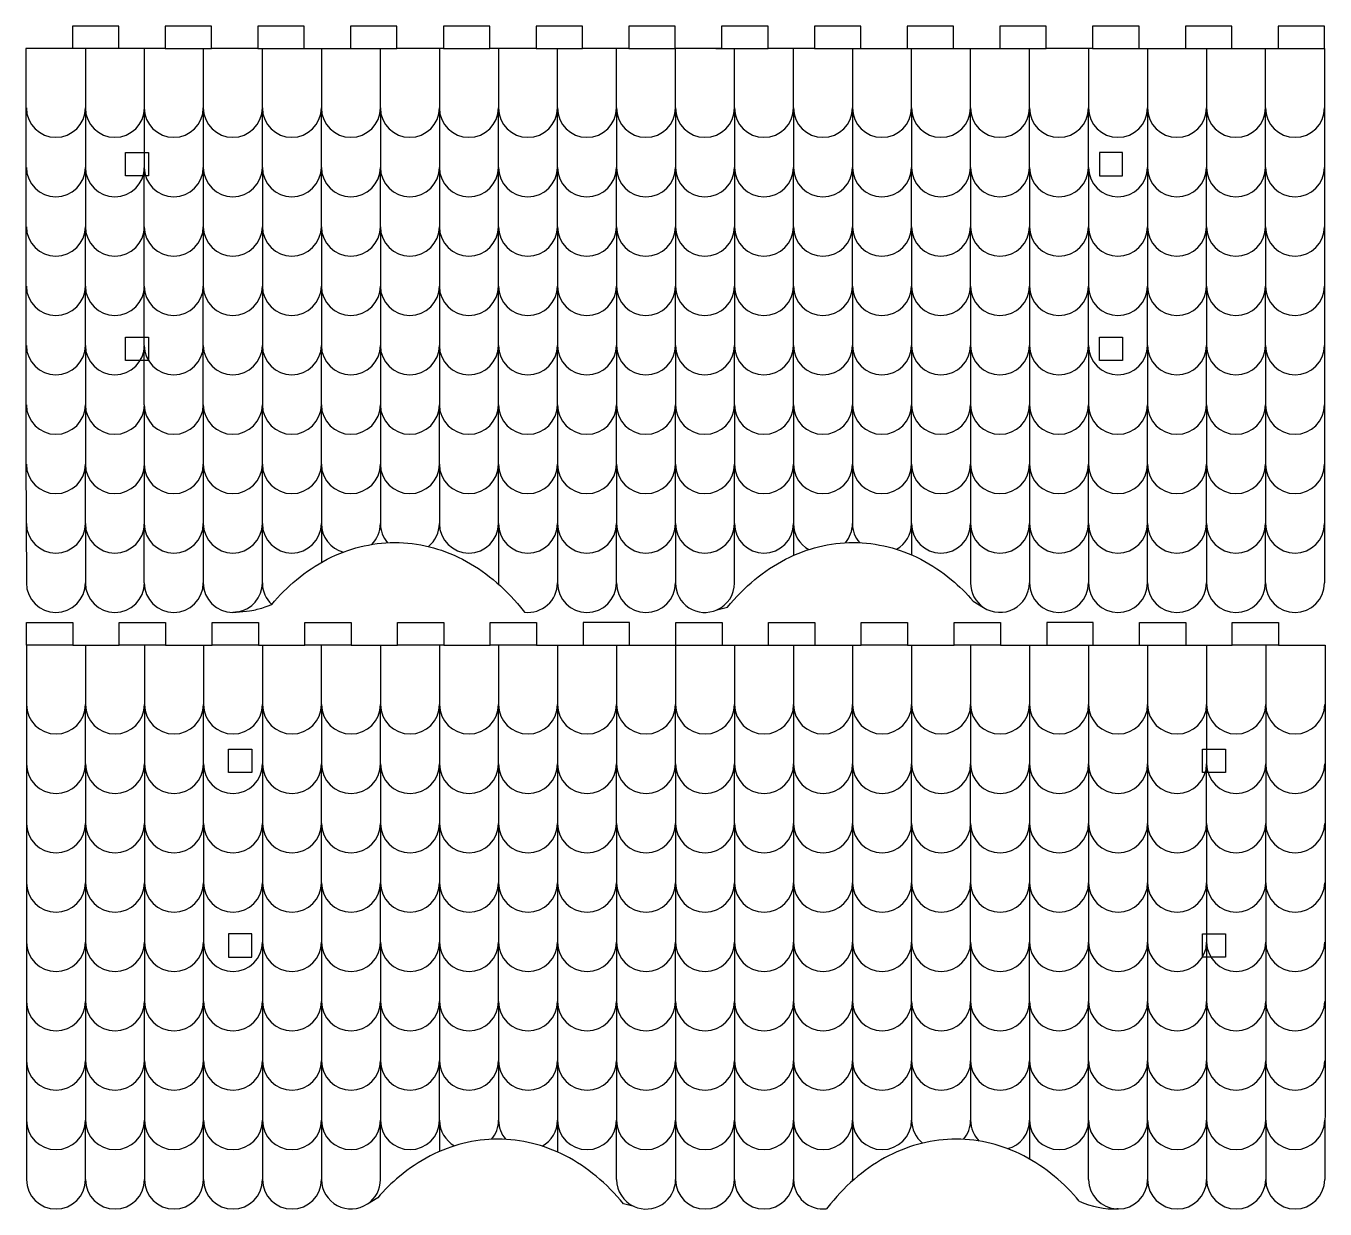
# Model space of a CAD drawing. Extents: x 3 to 797, y -421 to 397.
# Drawn here: x 260 to 484.1, y -232.4 to -28.4 of the extents above; entities that cross this region are included whole.
import ezdxf

# ---------------------------------------------------------------- set-up
doc = ezdxf.new("R2010")
doc.units = 0
doc.header["$MEASUREMENT"] = 0
doc.layers.add('LAYER_02', color=1, linetype='CONTINUOUS')
doc.layers.add('PLAT', color=7, linetype='CONTINUOUS')

msp = doc.modelspace()

# ---------------------------------------------------------------- linework, layer by layer
at = {"layer": 'LAYER_02'}
for p, q in [((292, -28.36), (284, -28.36)), ((284, -28.36), (284, -32.25)), ((292, -32.25), (292, -28.36)), ((308, -28.36), (300, -28.36)), ((300, -28.36), (300, -32.25)), ((308, -32.25), (308, -28.36)), ((324, -28.36), (316, -28.36)), ((316, -28.36), (316, -32.25)), ((324, -32.25), (324, -28.36)), ((340, -28.36), (332, -28.36)), ((332, -28.36), (332, -32.25)), ((340, -32.25), (340, -28.36)), ((356, -28.36), (348, -28.36)), ((348, -28.36), (348, -32.25)), ((356, -32.25), (356, -28.36)), ((372, -28.36), (364, -28.36)), ((364, -28.36), (364, -32.25)), ((372, -32.25), (372, -28.36)), ((388, -28.36), (380, -28.36)), ((380, -28.36), (380, -32.25)), ((388, -32.25), (388, -28.36)), ((404, -28.36), (396, -28.36)), ((396, -28.36), (396, -32.25)), ((404, -32.25), (404, -28.36)), ((420, -28.36), (412, -28.36)), ((412, -28.36), (412, -32.25)), ((420, -32.25), (420, -28.36)), ((436, -28.36), (428, -28.36)), ((428, -28.36), (428, -32.25)), ((436, -32.25), (436, -28.36)), ((452, -28.36), (444, -28.36)), ((444, -28.36), (444, -32.25)), ((452, -32.25), (452, -28.36)), ((468, -28.36), (460, -28.36)), ((460, -28.36), (460, -32.25)), ((468, -32.25), (468, -28.36)), ((484, -28.36), (476, -28.36)), ((476, -28.36), (476, -32.25)), ((484, -32.25), (484, -28.36)), ((260.63, -32.25), (260, -32.25)), ((260, -32.25), (260, -103.15)), ((268, -32.25), (260.63, -32.25)), ((276, -32.25), (268, -32.25)), ((270.24, -32.36), (270.24, -42.49)), ((284, -32.25), (276, -32.25)), ((280.41, -32.36), (280.41, -42.49)), ((284, -32.25), (292, -32.25)), ((290.59, -32.36), (290.59, -42.49)), ((300, -32.25), (292, -32.25)), ((300, -32.25), (308, -32.25)), ((300.77, -42.49), (300.77, -32.36)), ((308, -32.25), (316, -32.25)), ((310.95, -32.36), (310.95, -42.49)), ((316, -32.25), (324, -32.25)), ((321.13, -42.49), (321.13, -32.36)), ((332, -32.25), (324, -32.25)), ((331.31, -32.36), (331.31, -42.49)), ((332, -32.25), (340, -32.25)), ((341.49, -32.36), (341.49, -42.49)), ((348, -32.25), (356, -32.25)), ((351.67, -42.49), (351.67, -32.36)), ((364, -32.25), (356, -32.25)), ((361.85, -42.49), (361.85, -32.36)), ((364, -32.25), (372, -32.25)), ((380, -32.25), (372, -32.25)), ((372.03, -42.49), (372.03, -32.36)), ((379, -32.25), (388, -32.25)), ((382.21, -42.49), (382.21, -32.36)), ((392.39, -42.49), (392.39, -32.36)), ((396, -32.25), (404, -32.25)), ((402.56, -32.36), (402.56, -42.49)), ((404, -32.25), (412, -32.25)), ((412, -32.25), (420, -32.25)), ((412.74, -42.49), (412.74, -32.36)), ((420, -32.25), (428, -32.25)), ((422.92, -42.49), (422.92, -32.36)), ((428, -32.25), (436, -32.25)), ((433.1, -42.49), (433.1, -32.36)), ((443.28, -32.36), (443.28, -42.49)), ((444, -32.25), (452, -32.25)), ((452, -32.25), (460, -32.25)), ((453.46, -32.36), (453.46, -42.49)), ((460, -32.25), (468, -32.25)), ((463.64, -32.36), (463.64, -42.49)), ((468, -32.25), (476, -32.25)), ((473.82, -42.49), (473.82, -32.36)), ((476, -32.25), (484, -32.25)), ((484, -32.25), (484, -103.15)), ((270.24, -42.6), (270.24, -52.74)), ((280.41, -42.6), (280.41, -52.74)), ((290.59, -42.6), (290.59, -52.74)), ((300.77, -52.74), (300.77, -42.6)), ((310.95, -52.74), (310.95, -42.6)), ((321.13, -42.6), (321.13, -52.74)), ((331.31, -42.6), (331.31, -52.74)), ((341.49, -52.74), (341.49, -42.6)), ((351.67, -52.74), (351.67, -42.6)), ((361.85, -42.6), (361.85, -52.74)), ((372.03, -42.6), (372.03, -52.74)), ((382.21, -42.6), (382.21, -52.74)), ((392.39, -42.6), (392.39, -52.74)), ((402.56, -42.6), (402.56, -52.74)), ((412.74, -42.6), (412.74, -52.74)), ((422.92, -52.74), (422.92, -42.6)), ((433.1, -52.74), (433.1, -42.6)), ((443.28, -52.74), (443.28, -42.6)), ((453.46, -42.6), (453.46, -52.74)), ((463.64, -42.6), (463.64, -52.74)), ((473.82, -52.74), (473.82, -42.6)), ((270.24, -52.84), (270.24, -62.98)), ((280.41, -62.98), (280.41, -52.84)), ((290.59, -52.84), (290.59, -62.98)), ((300.77, -52.84), (300.77, -62.98)), ((310.95, -62.98), (310.95, -52.84)), ((321.13, -62.98), (321.13, -52.84)), ((331.31, -52.84), (331.31, -62.98)), ((341.49, -62.98), (341.49, -52.84)), ((351.67, -62.98), (351.67, -52.84)), ((361.85, -62.98), (361.85, -52.84)), ((372.03, -52.84), (372.03, -62.98)), ((382.21, -52.84), (382.21, -62.98)), ((392.39, -62.98), (392.39, -52.84)), ((402.56, -52.84), (402.56, -62.98)), ((412.74, -62.98), (412.74, -52.84)), ((422.92, -52.84), (422.92, -62.98)), ((433.1, -52.84), (433.1, -62.98)), ((443.28, -52.84), (443.28, -62.98)), ((453.46, -52.84), (453.46, -62.98)), ((463.64, -62.98), (463.64, -52.84)), ((473.82, -62.98), (473.82, -52.84)), ((270.24, -73.22), (270.24, -63.08)), ((280.41, -73.22), (280.41, -63.08)), ((290.59, -63.08), (290.59, -73.22)), ((300.77, -63.08), (300.77, -73.22)), ((310.95, -63.08), (310.95, -73.22)), ((321.13, -63.08), (321.13, -73.22)), ((331.31, -63.08), (331.31, -73.22)), ((341.49, -73.22), (341.49, -63.08)), ((351.67, -63.08), (351.67, -73.22)), ((361.85, -63.08), (361.85, -73.22)), ((372.03, -63.08), (372.03, -73.22)), ((382.21, -63.08), (382.21, -73.22)), ((392.39, -73.22), (392.39, -63.08)), ((402.56, -73.22), (402.56, -63.08)), ((412.74, -63.08), (412.74, -73.22)), ((422.92, -73.22), (422.92, -63.08)), ((433.1, -63.08), (433.1, -73.22)), ((443.28, -63.08), (443.28, -73.22)), ((453.46, -63.08), (453.46, -73.22)), ((463.64, -73.22), (463.64, -63.08)), ((473.82, -63.08), (473.82, -73.22)), ((270.24, -83.46), (270.24, -73.33)), ((280.41, -83.46), (280.41, -73.33)), ((290.59, -83.46), (290.59, -73.33)), ((300.77, -73.33), (300.77, -83.46)), ((310.95, -73.33), (310.95, -83.46)), ((321.13, -73.33), (321.13, -83.46)), ((331.31, -73.33), (331.31, -83.46)), ((341.49, -83.46), (341.49, -73.33)), ((351.67, -73.33), (351.67, -83.46)), ((361.85, -73.33), (361.85, -83.46)), ((372.03, -83.46), (372.03, -73.33)), ((382.21, -73.33), (382.21, -83.46)), ((392.39, -83.46), (392.39, -73.33)), ((402.56, -73.33), (402.56, -83.46)), ((412.74, -73.33), (412.74, -83.46)), ((422.92, -73.33), (422.92, -83.46)), ((433.1, -73.33), (433.1, -83.46)), ((443.28, -83.46), (443.28, -73.33)), ((453.46, -83.46), (453.46, -73.33)), ((463.64, -73.33), (463.64, -83.46)), ((473.82, -83.46), (473.82, -73.33)), ((270.24, -83.57), (270.24, -93.71)), ((280.41, -93.71), (280.41, -83.57)), ((290.59, -93.71), (290.59, -83.57)), ((300.77, -83.57), (300.77, -93.71)), ((310.95, -93.71), (310.95, -83.57)), ((321.13, -83.57), (321.13, -93.71)), ((331.31, -83.57), (331.31, -93.71)), ((341.49, -93.71), (341.49, -83.57)), ((351.67, -93.71), (351.67, -83.57)), ((361.85, -83.57), (361.85, -93.71)), ((372.03, -83.57), (372.03, -93.71)), ((382.21, -93.71), (382.21, -83.57)), ((392.39, -93.71), (392.39, -83.57)), ((402.56, -83.57), (402.56, -93.71)), ((412.74, -83.57), (412.74, -93.71)), ((422.92, -83.57), (422.92, -93.71)), ((433.1, -83.57), (433.1, -93.71)), ((443.28, -83.57), (443.28, -93.71)), ((453.46, -83.57), (453.46, -93.71)), ((463.64, -93.71), (463.64, -83.57)), ((473.82, -83.57), (473.82, -93.71)), ((270.24, -93.81), (270.24, -103.95)), ((280.41, -93.81), (280.41, -103.95)), ((290.59, -93.81), (290.59, -103.95)), ((300.77, -103.95), (300.77, -93.81)), ((310.95, -103.95), (310.95, -93.81)), ((321.13, -93.81), (321.13, -103.95)), ((331.31, -103.95), (331.31, -93.81)), ((341.49, -103.95), (341.49, -93.81)), ((351.67, -93.81), (351.67, -103.95)), ((361.85, -103.95), (361.85, -93.81)), ((372.03, -103.95), (372.03, -93.81)), ((382.21, -93.81), (382.21, -103.95)), ((392.39, -93.81), (392.39, -103.95)), ((402.56, -93.81), (402.56, -103.95)), ((412.74, -103.95), (412.74, -93.81)), ((422.92, -93.81), (422.92, -103.95)), ((433.1, -93.81), (433.1, -103.95)), ((443.28, -93.81), (443.28, -103.95)), ((453.46, -103.95), (453.46, -93.81)), ((463.64, -93.81), (463.64, -103.95)), ((473.82, -93.81), (473.82, -103.95)), ((260, -103.15), (260.06, -124.43)), ((270.24, -114.19), (270.24, -104.05)), ((280.41, -104.05), (280.41, -114.19)), ((290.59, -104.05), (290.59, -114.19)), ((300.77, -114.19), (300.77, -104.05)), ((310.95, -104.05), (310.95, -114.19)), ((321.13, -104.05), (321.13, -114.19)), ((331.31, -104.05), (331.31, -114.19)), ((341.49, -114.19), (341.49, -104.05)), ((351.67, -104.05), (351.67, -114.19)), ((361.85, -104.05), (361.85, -114.19)), ((372.03, -114.19), (372.03, -104.05)), ((382.21, -114.19), (382.21, -104.05)), ((392.39, -104.05), (392.39, -114.19)), ((402.56, -104.05), (402.56, -114.19)), ((412.74, -114.19), (412.74, -104.05)), ((422.92, -104.05), (422.92, -114.19)), ((433.1, -104.05), (433.1, -114.19)), ((443.28, -114.19), (443.28, -104.05)), ((453.46, -114.19), (453.46, -104.05)), ((463.64, -114.19), (463.64, -104.05)), ((473.82, -104.05), (473.82, -114.19)), ((484, -103.15), (484, -114.29)), ((270.24, -114.29), (270.24, -124.43)), ((280.41, -124.43), (280.41, -114.29)), ((290.59, -114.29), (290.59, -124.43)), ((310.95, -114.29), (310.95, -120.89)), ((341.49, -114.29), (341.49, -124.43)), ((351.67, -114.29), (351.67, -124.43)), ((361.85, -124.43), (361.85, -114.29)), ((372.03, -114.29), (372.03, -124.43)), ((382.21, -124.43), (382.21, -114.29)), ((392.39, -114.29), (392.39, -119.67)), ((412.74, -114.29), (412.74, -119.58)), ((422.92, -114.29), (422.92, -124.43)), ((433.1, -114.29), (433.1, -124.43)), ((443.28, -114.29), (443.28, -124.43)), ((453.46, -124.43), (453.46, -114.29)), ((463.64, -114.29), (463.64, -124.43)), ((473.82, -124.43), (473.82, -114.29)), ((484, -114.29), (484, -124.43)), ((315.53, -118.82), (316.21, -118.59)), ((316.21, -118.59), (316.9, -118.39)), ((316.9, -118.39), (317.59, -118.2)), ((317.59, -118.2), (318.33, -118.03)), ((318.33, -118.03), (319.07, -117.88)), ((319.07, -117.88), (319.82, -117.75)), ((319.82, -117.75), (320.57, -117.64)), ((320.57, -117.64), (321.32, -117.56)), ((321.32, -117.56), (322.08, -117.5)), ((322.08, -117.5), (322.83, -117.46)), ((322.83, -117.46), (323.59, -117.45)), ((323.59, -117.45), (324.35, -117.46)), ((324.35, -117.46), (325.11, -117.49)), ((325.11, -117.49), (325.87, -117.55)), ((325.87, -117.55), (326.62, -117.63)), ((326.62, -117.63), (327.38, -117.73)), ((327.38, -117.73), (328.13, -117.86)), ((328.13, -117.86), (328.87, -118.01)), ((328.87, -118.01), (329.61, -118.18)), ((329.61, -118.18), (330.31, -118.37)), ((330.31, -118.37), (331, -118.57)), ((331, -118.57), (331.69, -118.79)), ((394.62, -118.79), (395.31, -118.57)), ((395.31, -118.57), (396, -118.37)), ((396, -118.37), (396.7, -118.18)), ((396.7, -118.18), (397.44, -118.01)), ((397.44, -118.01), (398.18, -117.86)), ((398.18, -117.86), (398.93, -117.73)), ((398.93, -117.73), (399.69, -117.63)), ((399.69, -117.63), (400.44, -117.55)), ((400.44, -117.55), (401.2, -117.49)), ((401.2, -117.49), (401.96, -117.46)), ((401.96, -117.46), (402.72, -117.45)), ((402.72, -117.45), (403.48, -117.46)), ((403.48, -117.46), (404.23, -117.5)), ((404.23, -117.5), (404.99, -117.56)), ((404.99, -117.56), (405.74, -117.64)), ((405.74, -117.64), (406.49, -117.75)), ((406.49, -117.75), (407.24, -117.88)), ((407.24, -117.88), (407.98, -118.03)), ((407.98, -118.03), (408.72, -118.2)), ((408.72, -118.2), (409.41, -118.39)), ((409.41, -118.39), (410.1, -118.59)), ((410.1, -118.59), (410.78, -118.82)), ((310.56, -121.12), (311.25, -120.73)), ((311.25, -120.73), (311.95, -120.35)), ((311.95, -120.35), (312.66, -120)), ((312.66, -120), (313.38, -119.66)), ((313.38, -119.66), (314.12, -119.35)), ((314.12, -119.35), (314.86, -119.06)), ((314.86, -119.06), (315.53, -118.82)), ((331.69, -118.79), (332.36, -119.04)), ((332.36, -119.04), (333.11, -119.33)), ((333.11, -119.33), (333.85, -119.64)), ((333.85, -119.64), (334.57, -119.97)), ((334.57, -119.97), (335.29, -120.33)), ((335.29, -120.33), (335.99, -120.7)), ((335.99, -120.7), (336.69, -121.1)), ((389.62, -121.1), (390.32, -120.7)), ((390.32, -120.7), (391.02, -120.33)), ((391.02, -120.33), (391.74, -119.97)), ((391.74, -119.97), (392.46, -119.64)), ((392.46, -119.64), (393.2, -119.33)), ((393.2, -119.33), (393.95, -119.04)), ((393.95, -119.04), (394.62, -118.79)), ((410.78, -118.82), (411.45, -119.06)), ((411.45, -119.06), (412.19, -119.35)), ((412.19, -119.35), (412.93, -119.66)), ((412.93, -119.66), (413.65, -120)), ((413.65, -120), (414.36, -120.35)), ((414.36, -120.35), (415.06, -120.73)), ((415.06, -120.73), (415.75, -121.12)), ((307.28, -123.37), (307.91, -122.88)), ((307.91, -122.88), (308.56, -122.42)), ((308.56, -122.42), (309.21, -121.97)), ((309.21, -121.97), (309.88, -121.54)), ((309.88, -121.54), (310.56, -121.12)), ((336.69, -121.1), (337.37, -121.51)), ((337.37, -121.51), (338.04, -121.95)), ((338.04, -121.95), (338.7, -122.4)), ((338.7, -122.4), (339.34, -122.86)), ((339.34, -122.86), (339.98, -123.35)), ((386.33, -123.35), (386.97, -122.86)), ((386.97, -122.86), (387.61, -122.4)), ((387.61, -122.4), (388.27, -121.95)), ((388.27, -121.95), (388.94, -121.51)), ((388.94, -121.51), (389.62, -121.1)), ((415.75, -121.12), (416.43, -121.54)), ((416.43, -121.54), (417.1, -121.97)), ((417.1, -121.97), (417.75, -122.42)), ((417.75, -122.42), (418.4, -122.88)), ((418.4, -122.88), (419.03, -123.37)), ((304.43, -125.9), (304.97, -125.37)), ((304.97, -125.37), (305.52, -124.86)), ((305.52, -124.86), (306.09, -124.36)), ((306.09, -124.36), (306.67, -123.87)), ((306.67, -123.87), (307.28, -123.37)), ((339.98, -123.35), (340.6, -123.85)), ((340.6, -123.85), (341.24, -124.39)), ((341.24, -124.39), (341.86, -124.95)), ((341.49, -124.43), (341.49, -124.62)), ((341.86, -124.95), (342.48, -125.53)), ((383.84, -125.53), (384.45, -124.95)), ((384.45, -124.95), (385.07, -124.39)), ((385.07, -124.39), (385.71, -123.85)), ((385.71, -123.85), (386.33, -123.35)), ((419.03, -123.37), (419.64, -123.87)), ((419.64, -123.87), (420.15, -124.29)), ((420.15, -124.29), (420.64, -124.73)), ((420.64, -124.73), (421.12, -125.17)), ((421.12, -125.17), (421.6, -125.63)), ((302.38, -128.13), (302.88, -127.56)), ((302.88, -127.56), (303.38, -127)), ((303.38, -127), (303.9, -126.44)), ((303.9, -126.44), (304.43, -125.9)), ((342.48, -125.53), (343.07, -126.12)), ((343.07, -126.12), (343.65, -126.72)), ((343.65, -126.72), (344.21, -127.33)), ((344.21, -127.33), (344.76, -127.96)), ((381.55, -127.96), (382.1, -127.33)), ((382.1, -127.33), (382.66, -126.72)), ((382.66, -126.72), (383.24, -126.12)), ((383.24, -126.12), (383.84, -125.53)), ((421.6, -125.63), (422.06, -126.1)), ((422.06, -126.1), (422.52, -126.57)), ((422.52, -126.57), (422.96, -127.06)), ((422.96, -127.06), (423.39, -127.56)), ((423.39, -127.56), (425.17, -128.64)), ((295.68, -129.5), (297.39, -129.35)), ((296.52, -129.43), (295.68, -129.5)), ((297.39, -129.35), (298.02, -129.29)), ((298.02, -129.29), (298.53, -129.22)), ((298.53, -129.22), (298.95, -129.16)), ((298.95, -129.16), (299.29, -129.1)), ((299.29, -129.1), (299.59, -129.04)), ((299.59, -129.04), (299.86, -128.97)), ((299.86, -128.97), (300.39, -128.83)), ((300.39, -128.83), (300.67, -128.75)), ((300.67, -128.75), (300.97, -128.66)), ((300.97, -128.66), (301.28, -128.55)), ((301.28, -128.55), (301.62, -128.43)), ((301.62, -128.43), (302.38, -128.13)), ((344.76, -127.96), (345.29, -128.6)), ((345.29, -128.6), (345.99, -129.47)), ((379.2, -129.06), (381.02, -128.6)), ((381.02, -128.6), (381.55, -127.96)), ((260.09, -135.16), (260.09, -131.27)), ((260.09, -131.27), (268.09, -131.27)), ((268.09, -131.27), (268.09, -135.16)), ((276.09, -135.16), (276.09, -131.27)), ((276.09, -131.27), (284.09, -131.27)), ((284.09, -131.27), (284.09, -135.16)), ((292.09, -135.16), (292.09, -131.27)), ((292.09, -131.27), (300.09, -131.27)), ((300.09, -131.27), (300.09, -135.16)), ((308.09, -135.16), (308.09, -131.27)), ((308.09, -131.27), (316.09, -131.27)), ((316.09, -131.27), (316.09, -135.16)), ((324.09, -135.16), (324.09, -131.27)), ((324.09, -131.27), (332.09, -131.27)), ((332.09, -131.27), (332.09, -135.16)), ((340.09, -135.16), (340.09, -131.27)), ((340.09, -131.27), (348.09, -131.27)), ((348.09, -131.27), (348.09, -135.16)), ((364.09, -131.27), (356.09, -131.27)), ((356.09, -131.27), (356.09, -135.16)), ((364.09, -135.16), (364.09, -131.27)), ((404.09, -135.16), (404.09, -131.27)), ((404.09, -131.27), (412.09, -131.27)), ((412.09, -131.27), (412.09, -135.16)), ((420.09, -135.16), (420.09, -131.27)), ((420.09, -131.27), (428.09, -131.27)), ((428.09, -131.27), (428.09, -135.16)), ((444.09, -131.27), (436.09, -131.27)), ((436.09, -131.27), (436.09, -135.16)), ((444.09, -135.16), (444.09, -131.27)), ((468.09, -135.16), (468.09, -131.27)), ((468.09, -131.27), (476.09, -131.27)), ((476.09, -131.27), (476.09, -135.16)), ((268.09, -135.16), (260.09, -135.16)), ((260.09, -135.16), (260.09, -206.06)), ((270.27, -135.27), (270.27, -145.4)), ((284.09, -135.16), (276.09, -135.16)), ((280.45, -135.27), (280.45, -145.4)), ((284.09, -135.16), (292.09, -135.16)), ((290.63, -135.27), (290.63, -145.4)), ((300.09, -135.16), (292.09, -135.16)), ((300.8, -135.27), (300.8, -145.4)), ((316.09, -135.16), (308.09, -135.16)), ((310.98, -145.4), (310.98, -135.27)), ((316.09, -135.16), (324.09, -135.16)), ((321.16, -135.27), (321.16, -145.4)), ((332.09, -135.16), (324.09, -135.16)), ((331.34, -135.27), (331.34, -145.4)), ((348.09, -135.16), (340.09, -135.16)), ((341.52, -135.27), (341.52, -145.4)), ((348.09, -135.16), (356.09, -135.16)), ((351.7, -135.27), (351.7, -145.4)), ((356.09, -135.16), (364.09, -135.16)), ((361.88, -135.27), (361.88, -145.4)), ((372.06, -135.27), (372.06, -145.4)), ((372.09, -135.16), (380.09, -135.16)), ((382.24, -135.27), (382.24, -145.4)), ((388.09, -135.16), (396.09, -135.16)), ((392.42, -135.27), (392.42, -145.4)), ((396.09, -135.16), (404.09, -135.16)), ((402.6, -135.27), (402.6, -145.4)), ((412.09, -135.16), (404.09, -135.16)), ((412.78, -135.27), (412.78, -145.4)), ((428.09, -135.16), (420.09, -135.16)), ((422.95, -135.27), (422.95, -145.4)), ((433.13, -135.27), (433.13, -145.4)), ((436.09, -135.16), (444.09, -135.16)), ((443.31, -135.27), (443.31, -145.4)), ((444.09, -135.16), (452.09, -135.16)), ((452.09, -135.16), (460.09, -135.16)), ((453.49, -135.27), (453.49, -145.4)), ((460.09, -135.16), (468.09, -135.16)), ((463.67, -135.27), (463.67, -145.4)), ((476.09, -135.16), (468.09, -135.16)), ((473.85, -135.27), (473.85, -145.4)), ((270.27, -155.65), (270.27, -145.51)), ((280.45, -145.51), (280.45, -155.65)), ((290.63, -155.65), (290.63, -145.51)), ((300.8, -145.51), (300.8, -155.65)), ((310.98, -145.51), (310.98, -155.65)), ((321.16, -155.65), (321.16, -145.51)), ((331.34, -145.51), (331.34, -155.65)), ((341.52, -155.65), (341.52, -145.51)), ((351.7, -145.51), (351.7, -155.65)), ((361.88, -145.51), (361.88, -155.65)), ((372.06, -155.65), (372.06, -145.51)), ((382.24, -145.51), (382.24, -155.65)), ((392.42, -145.51), (392.42, -155.65)), ((402.6, -145.51), (402.6, -155.65)), ((412.78, -145.51), (412.78, -155.65)), ((422.95, -145.51), (422.95, -155.65)), ((433.13, -145.51), (433.13, -155.65)), ((443.31, -145.51), (443.31, -155.65)), ((453.49, -145.51), (453.49, -155.65)), ((463.67, -145.51), (463.67, -155.65)), ((473.85, -145.51), (473.85, -155.65)), ((270.27, -155.75), (270.27, -165.89)), ((280.45, -155.75), (280.45, -165.89)), ((290.63, -165.89), (290.63, -155.75)), ((300.8, -155.75), (300.8, -165.89)), ((310.98, -165.89), (310.98, -155.75)), ((321.16, -155.75), (321.16, -165.89)), ((331.34, -155.75), (331.34, -165.89)), ((341.52, -155.75), (341.52, -165.89)), ((351.7, -155.75), (351.7, -165.89)), ((361.88, -165.89), (361.88, -155.75)), ((372.06, -155.75), (372.06, -165.89)), ((382.24, -165.89), (382.24, -155.75)), ((392.42, -155.75), (392.42, -165.89)), ((402.6, -155.75), (402.6, -165.89)), ((412.78, -165.89), (412.78, -155.75)), ((422.95, -165.89), (422.95, -155.75)), ((433.13, -155.75), (433.13, -165.89)), ((443.31, -155.75), (443.31, -165.89)), ((453.49, -155.75), (453.49, -165.89)), ((463.67, -165.89), (463.67, -155.75)), ((473.85, -155.75), (473.85, -165.89)), ((270.27, -165.99), (270.27, -176.13)), ((280.45, -165.99), (280.45, -176.13)), ((290.63, -165.99), (290.63, -176.13)), ((300.8, -165.99), (300.8, -176.13)), ((310.98, -176.13), (310.98, -165.99)), ((321.16, -165.99), (321.16, -176.13)), ((331.34, -165.99), (331.34, -176.13)), ((341.52, -165.99), (341.52, -176.13)), ((351.7, -165.99), (351.7, -176.13)), ((361.88, -165.99), (361.88, -176.13)), ((372.06, -165.99), (372.06, -176.13)), ((382.24, -165.99), (382.24, -176.13)), ((392.42, -165.99), (392.42, -176.13)), ((402.6, -165.99), (402.6, -176.13)), ((412.78, -165.99), (412.78, -176.13)), ((422.95, -165.99), (422.95, -176.13)), ((433.13, -165.99), (433.13, -176.13)), ((443.31, -165.99), (443.31, -176.13)), ((453.49, -165.99), (453.49, -176.13)), ((463.67, -165.99), (463.67, -176.13)), ((473.85, -176.13), (473.85, -165.99)), ((270.27, -176.23), (270.27, -186.37)), ((280.45, -176.23), (280.45, -186.37)), ((290.63, -176.23), (290.63, -186.37)), ((300.8, -176.23), (300.8, -186.37)), ((310.98, -176.23), (310.98, -186.37)), ((321.16, -186.37), (321.16, -176.23)), ((331.34, -176.23), (331.34, -186.37)), ((341.52, -176.23), (341.52, -186.37)), ((351.7, -176.23), (351.7, -186.37)), ((361.88, -176.23), (361.88, -186.37)), ((372.06, -176.23), (372.06, -186.37)), ((382.24, -176.23), (382.24, -186.37)), ((392.42, -176.23), (392.42, -186.37)), ((402.6, -176.23), (402.6, -186.37)), ((412.78, -176.23), (412.78, -186.37)), ((422.95, -186.37), (422.95, -176.23)), ((433.13, -176.23), (433.13, -186.37)), ((443.31, -176.23), (443.31, -186.37)), ((453.49, -176.23), (453.49, -186.37)), ((463.67, -176.23), (463.67, -186.37)), ((473.85, -176.23), (473.85, -186.37)), ((270.27, -186.48), (270.27, -196.62)), ((280.45, -186.48), (280.45, -196.62)), ((290.63, -196.62), (290.63, -186.48)), ((300.8, -186.48), (300.8, -196.62)), ((310.98, -186.48), (310.98, -196.62)), ((321.16, -186.48), (321.16, -196.62)), ((331.34, -186.48), (331.34, -196.62)), ((341.52, -196.62), (341.52, -186.48)), ((351.7, -186.48), (351.7, -196.62)), ((361.88, -186.48), (361.88, -196.62)), ((372.06, -196.62), (372.06, -186.48)), ((382.24, -186.48), (382.24, -196.62)), ((392.42, -186.48), (392.42, -196.62)), ((402.6, -186.48), (402.6, -196.62)), ((412.78, -196.62), (412.78, -186.48)), ((422.95, -186.48), (422.95, -196.62)), ((433.13, -196.62), (433.13, -186.48)), ((443.31, -186.48), (443.31, -196.62)), ((453.49, -186.48), (453.49, -196.62)), ((463.67, -186.48), (463.67, -196.62)), ((473.85, -186.48), (473.85, -196.62)), ((270.27, -196.72), (270.27, -206.86)), ((280.45, -206.86), (280.45, -196.72)), ((290.63, -206.86), (290.63, -196.72)), ((300.8, -196.72), (300.8, -206.86)), ((310.98, -196.72), (310.98, -206.86)), ((321.16, -196.72), (321.16, -206.86)), ((331.34, -196.72), (331.34, -206.86)), ((341.52, -196.72), (341.52, -206.86)), ((351.7, -196.72), (351.7, -206.86)), ((361.88, -196.72), (361.88, -206.86)), ((372.06, -196.72), (372.06, -206.86)), ((382.24, -196.72), (382.24, -206.86)), ((392.42, -196.72), (392.42, -206.86)), ((402.6, -196.72), (402.6, -206.86)), ((412.78, -196.72), (412.78, -206.86)), ((422.95, -196.72), (422.95, -206.86)), ((433.13, -196.72), (433.13, -206.86)), ((443.31, -206.86), (443.31, -196.72)), ((453.49, -196.72), (453.49, -206.86)), ((463.67, -196.72), (463.67, -206.86)), ((473.85, -196.72), (473.85, -206.86)), ((260.09, -206.06), (260.09, -217.2)), ((270.27, -206.96), (270.27, -217.1)), ((280.45, -206.96), (280.45, -217.1)), ((290.63, -217.1), (290.63, -206.96)), ((300.8, -206.96), (300.8, -217.1)), ((310.98, -206.96), (310.98, -217.1)), ((321.16, -206.96), (321.16, -217.1)), ((331.34, -217.1), (331.34, -206.96)), ((341.52, -206.96), (341.52, -217.1)), ((351.7, -206.96), (351.7, -217.1)), ((361.88, -206.96), (361.88, -217.1)), ((372.06, -206.96), (372.06, -217.1)), ((382.24, -206.96), (382.24, -217.1)), ((392.42, -206.96), (392.42, -217.1)), ((402.6, -206.96), (402.6, -217.1)), ((412.78, -206.96), (412.78, -217.1)), ((422.95, -206.96), (422.95, -217.1)), ((433.13, -206.96), (433.13, -217.1)), ((443.31, -217.1), (443.31, -206.96)), ((453.49, -217.1), (453.49, -206.96)), ((463.67, -206.96), (463.67, -217.1)), ((473.85, -217.1), (473.85, -206.96)), ((260.09, -217.2), (260.09, -227.34)), ((270.27, -227.34), (270.27, -217.2)), ((280.45, -217.2), (280.45, -227.34)), ((290.63, -227.34), (290.63, -217.2)), ((300.8, -217.2), (300.8, -227.34)), ((310.98, -217.2), (310.98, -227.34)), ((321.16, -227.34), (321.16, -217.2)), ((331.34, -217.2), (331.34, -222.49)), ((351.7, -217.2), (351.7, -222.58)), ((361.88, -227.34), (361.88, -217.2)), ((372.06, -217.2), (372.06, -227.34)), ((382.24, -227.34), (382.24, -217.2)), ((392.42, -217.2), (392.42, -227.34)), ((402.6, -217.2), (402.6, -227.34)), ((433.13, -217.2), (433.13, -223.8)), ((443.31, -227.34), (443.31, -217.2)), ((453.49, -217.2), (453.49, -227.34)), ((463.67, -217.2), (463.67, -227.34)), ((473.85, -217.2), (473.85, -227.34)), ((333.31, -221.73), (332.63, -221.97)), ((333.99, -221.5), (333.31, -221.73)), ((334.68, -221.3), (333.99, -221.5)), ((335.37, -221.11), (334.68, -221.3)), ((336.11, -220.94), (335.37, -221.11)), ((336.85, -220.79), (336.11, -220.94)), ((337.6, -220.66), (336.85, -220.79)), ((338.35, -220.55), (337.6, -220.66)), ((339.1, -220.47), (338.35, -220.55)), ((339.85, -220.41), (339.1, -220.47)), ((340.61, -220.37), (339.85, -220.41)), ((341.37, -220.36), (340.61, -220.37)), ((342.13, -220.37), (341.37, -220.36)), ((342.89, -220.4), (342.13, -220.37)), ((343.64, -220.46), (342.89, -220.4)), ((344.4, -220.54), (343.64, -220.46)), ((345.15, -220.64), (344.4, -220.54)), ((345.9, -220.77), (345.15, -220.64)), ((346.65, -220.92), (345.9, -220.77)), ((347.39, -221.09), (346.65, -220.92)), ((348.09, -221.28), (347.39, -221.09)), ((348.78, -221.48), (348.09, -221.28)), ((349.46, -221.7), (348.78, -221.48)), ((350.14, -221.95), (349.46, -221.7)), ((412.4, -221.7), (411.72, -221.95)), ((413.09, -221.48), (412.4, -221.7)), ((413.78, -221.28), (413.09, -221.48)), ((414.47, -221.09), (413.78, -221.28)), ((415.21, -220.92), (414.47, -221.09)), ((415.96, -220.77), (415.21, -220.92)), ((416.71, -220.64), (415.96, -220.77)), ((417.46, -220.54), (416.71, -220.64)), ((418.22, -220.46), (417.46, -220.54)), ((418.98, -220.4), (418.22, -220.46)), ((419.74, -220.37), (418.98, -220.4)), ((420.5, -220.36), (419.74, -220.37)), ((421.25, -220.37), (420.5, -220.36)), ((422.01, -220.41), (421.25, -220.37)), ((422.76, -220.47), (422.01, -220.41)), ((423.52, -220.55), (422.76, -220.47)), ((424.27, -220.66), (423.52, -220.55)), ((425.01, -220.79), (424.27, -220.66)), ((425.75, -220.94), (425.01, -220.79)), ((426.49, -221.11), (425.75, -220.94)), ((427.18, -221.3), (426.49, -221.11)), ((427.87, -221.5), (427.18, -221.3)), ((428.55, -221.73), (427.87, -221.5)), ((429.23, -221.97), (428.55, -221.73)), ((328.33, -224.03), (327.65, -224.45)), ((329.02, -223.64), (328.33, -224.03)), ((329.72, -223.26), (329.02, -223.64)), ((330.44, -222.91), (329.72, -223.26)), ((331.16, -222.57), (330.44, -222.91)), ((331.89, -222.26), (331.16, -222.57)), ((332.63, -221.97), (331.89, -222.26)), ((350.89, -222.24), (350.14, -221.95)), ((351.62, -222.55), (350.89, -222.24)), ((352.35, -222.88), (351.62, -222.55)), ((353.06, -223.24), (352.35, -222.88)), ((353.77, -223.61), (353.06, -223.24)), ((354.46, -224.01), (353.77, -223.61)), ((355.15, -224.42), (354.46, -224.01)), ((407.4, -224.01), (406.72, -224.42)), ((408.09, -223.61), (407.4, -224.01)), ((408.8, -223.24), (408.09, -223.61)), ((409.51, -222.88), (408.8, -223.24)), ((410.24, -222.55), (409.51, -222.88)), ((410.98, -222.24), (410.24, -222.55)), ((411.72, -221.95), (410.98, -222.24)), ((429.97, -222.26), (429.23, -221.97)), ((430.7, -222.57), (429.97, -222.26)), ((431.43, -222.91), (430.7, -222.57)), ((432.14, -223.26), (431.43, -222.91)), ((432.84, -223.64), (432.14, -223.26)), ((433.53, -224.03), (432.84, -223.64)), ((434.21, -224.45), (433.53, -224.03)), ((325.06, -226.28), (324.44, -226.78)), ((325.69, -225.79), (325.06, -226.28)), ((326.33, -225.33), (325.69, -225.79)), ((326.99, -224.88), (326.33, -225.33)), ((327.65, -224.45), (326.99, -224.88)), ((355.82, -224.86), (355.15, -224.42)), ((356.47, -225.31), (355.82, -224.86)), ((357.12, -225.77), (356.47, -225.31)), ((357.75, -226.26), (357.12, -225.77)), ((358.37, -226.76), (357.75, -226.26)), ((404.11, -226.26), (403.49, -226.76)), ((404.74, -225.77), (404.11, -226.26)), ((405.39, -225.31), (404.74, -225.77)), ((406.05, -224.86), (405.39, -225.31)), ((406.72, -224.42), (406.05, -224.86)), ((434.88, -224.88), (434.21, -224.45)), ((435.53, -225.33), (434.88, -224.88)), ((436.17, -225.79), (435.53, -225.33)), ((436.8, -226.28), (436.17, -225.79)), ((437.42, -226.78), (436.8, -226.28)), ((322.49, -228.54), (322.02, -229.01)), ((322.96, -228.08), (322.49, -228.54)), ((323.45, -227.64), (322.96, -228.08)), ((323.94, -227.2), (323.45, -227.64)), ((324.44, -226.78), (323.94, -227.2)), ((359.01, -227.3), (358.37, -226.76)), ((359.64, -227.86), (359.01, -227.3)), ((360.25, -228.44), (359.64, -227.86)), ((360.85, -229.03), (360.25, -228.44)), ((401.61, -228.44), (401.01, -229.03)), ((402.22, -227.86), (401.61, -228.44)), ((402.85, -227.3), (402.22, -227.86)), ((402.6, -227.34), (402.6, -227.52)), ((403.49, -226.76), (402.85, -227.3)), ((438, -227.27), (437.42, -226.78)), ((438.56, -227.77), (438, -227.27)), ((439.12, -228.28), (438.56, -227.77)), ((439.66, -228.81), (439.12, -228.28)), ((320.69, -230.47), (318.91, -231.55)), ((321.12, -229.97), (320.69, -230.47)), ((321.57, -229.48), (321.12, -229.97)), ((322.02, -229.01), (321.57, -229.48)), ((361.42, -229.63), (360.85, -229.03)), ((361.98, -230.24), (361.42, -229.63)), ((362.53, -230.87), (361.98, -230.24)), ((399.88, -230.24), (399.33, -230.87)), ((400.44, -229.63), (399.88, -230.24)), ((401.01, -229.03), (400.44, -229.63)), ((440.19, -229.35), (439.66, -228.81)), ((440.7, -229.91), (440.19, -229.35)), ((441.21, -230.47), (440.7, -229.91)), ((441.7, -231.04), (441.21, -230.47)), ((363.06, -231.51), (362.53, -230.87)), ((364.89, -231.97), (363.06, -231.51)), ((398.8, -231.51), (398.1, -232.38)), ((399.33, -230.87), (398.8, -231.51)), ((448.4, -232.41), (448.18, -232.41))]:
    msp.add_line(p, q, dxfattribs=at)
for centre, radius, start, end in [((265.15, -42.47), 5.09, 180.2304, 359.7696), ((275.33, -42.47), 5.09, 180.2304, 359.7696), ((285.5, -42.47), 5.09, 180.2304, 359.7696), ((295.68, -42.47), 5.09, 180.2304, 359.7696), ((305.86, -42.47), 5.09, 180.2304, 359.7696), ((316.04, -42.47), 5.09, 180.2304, 359.7696), ((326.22, -42.47), 5.09, 180.2304, 359.7696), ((336.4, -42.47), 5.09, 180.2304, 359.7696), ((346.58, -42.47), 5.09, 180.2304, 359.7696), ((356.76, -42.47), 5.09, 180.2304, 359.7696), ((366.94, -42.47), 5.09, 180.2304, 359.7696), ((377.12, -42.47), 5.09, 180.2304, 359.7696), ((387.3, -42.47), 5.09, 180.2304, 359.7696), ((397.48, -42.47), 5.09, 180.2304, 359.7696), ((407.65, -42.47), 5.09, 180.2304, 359.7696), ((417.83, -42.47), 5.09, 180.2304, 359.7696), ((428.01, -42.47), 5.09, 180.2304, 359.7696), ((438.19, -42.47), 5.09, 180.2304, 359.7696), ((448.37, -42.47), 5.09, 180.2304, 359.7696), ((458.55, -42.47), 5.09, 180.2304, 359.7696), ((468.73, -42.47), 5.09, 180.2304, 359.7696), ((478.91, -42.47), 5.09, 180.2304, 359.7696), ((265.15, -52.72), 5.09, 180.2304, 359.7696), ((275.33, -52.72), 5.09, 180.2304, 359.7696), ((285.5, -52.72), 5.09, 180.2304, 359.7696), ((295.68, -52.72), 5.09, 180.2304, 359.7696), ((305.86, -52.72), 5.09, 180.2304, 359.7696), ((316.04, -52.72), 5.09, 180.2304, 359.7696), ((326.22, -52.72), 5.09, 180.2304, 359.7696), ((336.4, -52.72), 5.09, 180.2304, 359.7696), ((346.58, -52.72), 5.09, 180.2304, 359.7696), ((356.76, -52.72), 5.09, 180.2304, 359.7696), ((366.94, -52.72), 5.09, 180.2304, 359.7696), ((377.12, -52.72), 5.09, 180.2304, 359.7696), ((387.3, -52.72), 5.09, 180.2304, 359.7696), ((397.48, -52.72), 5.09, 180.2304, 359.7696), ((407.65, -52.72), 5.09, 180.2304, 359.7696), ((417.83, -52.72), 5.09, 180.2304, 359.7696), ((428.01, -52.72), 5.09, 180.2304, 359.7696), ((438.19, -52.72), 5.09, 180.2304, 359.7696), ((448.37, -52.72), 5.09, 180.2304, 359.7696), ((458.55, -52.72), 5.09, 180.2304, 359.7696), ((468.73, -52.72), 5.09, 180.2304, 359.7696), ((478.91, -52.72), 5.09, 180.2304, 359.7696), ((265.15, -62.96), 5.09, 180.2304, 359.7696), ((275.33, -62.96), 5.09, 180.2304, 359.7696), ((285.5, -62.96), 5.09, 180.2304, 359.7696), ((295.68, -62.96), 5.09, 180.2304, 359.7696), ((305.86, -62.96), 5.09, 180.2304, 359.7696), ((316.04, -62.96), 5.09, 180.2304, 359.7696), ((326.22, -62.96), 5.09, 180.2304, 359.7696), ((336.4, -62.96), 5.09, 180.2304, 359.7696), ((346.58, -62.96), 5.09, 180.2304, 359.7696), ((356.76, -62.96), 5.09, 180.2304, 359.7696), ((366.94, -62.96), 5.09, 180.2304, 359.7696), ((377.12, -62.96), 5.09, 180.2304, 359.7696), ((387.3, -62.96), 5.09, 180.2304, 359.7696), ((397.48, -62.96), 5.09, 180.2304, 359.7696), ((407.65, -62.96), 5.09, 180.2304, 359.7696), ((417.83, -62.96), 5.09, 180.2304, 359.7696), ((428.01, -62.96), 5.09, 180.2304, 359.7696), ((438.19, -62.96), 5.09, 180.2304, 359.7696), ((448.37, -62.96), 5.09, 180.2304, 359.7696), ((458.55, -62.96), 5.09, 180.2304, 359.7696), ((468.73, -62.96), 5.09, 180.2304, 359.7696), ((478.91, -62.96), 5.09, 180.2304, 359.7696), ((265.15, -73.2), 5.09, 180.2304, 359.7696), ((275.33, -73.2), 5.09, 180.2304, 359.7696), ((285.5, -73.2), 5.09, 180.2304, 359.7696), ((295.68, -73.2), 5.09, 180.2304, 359.7696), ((305.86, -73.2), 5.09, 180.2304, 359.7696), ((316.04, -73.2), 5.09, 180.2304, 359.7696), ((326.22, -73.2), 5.09, 180.2304, 359.7696), ((336.4, -73.2), 5.09, 180.2304, 359.7696), ((346.58, -73.2), 5.09, 180.2304, 359.7696), ((356.76, -73.2), 5.09, 180.2304, 359.7696), ((366.94, -73.2), 5.09, 180.2304, 359.7696), ((377.12, -73.2), 5.09, 180.2304, 359.7696), ((387.3, -73.2), 5.09, 180.2304, 359.7696), ((397.48, -73.2), 5.09, 180.2304, 359.7696), ((407.65, -73.2), 5.09, 180.2304, 359.7696), ((417.83, -73.2), 5.09, 180.2304, 359.7696), ((428.01, -73.2), 5.09, 180.2304, 359.7696), ((438.19, -73.2), 5.09, 180.2304, 359.7696), ((448.37, -73.2), 5.09, 180.2304, 359.7696), ((458.55, -73.2), 5.09, 180.2304, 359.7696), ((468.73, -73.2), 5.09, 180.2304, 359.7696), ((478.91, -73.2), 5.09, 180.2304, 359.7696), ((265.15, -83.44), 5.09, 180.2304, 359.7696), ((275.33, -83.44), 5.09, 180.2304, 359.7696), ((285.5, -83.44), 5.09, 180.2304, 359.7696), ((295.68, -83.44), 5.09, 180.2304, 359.7696), ((305.86, -83.44), 5.09, 180.2304, 359.7696), ((316.04, -83.44), 5.09, 180.2304, 359.7696), ((326.22, -83.44), 5.09, 180.2304, 359.7696), ((336.4, -83.44), 5.09, 180.2304, 359.7696), ((346.58, -83.44), 5.09, 180.2304, 359.7696), ((356.76, -83.44), 5.09, 180.2304, 359.7696), ((366.94, -83.44), 5.09, 180.2304, 359.7696), ((377.12, -83.44), 5.09, 180.2304, 359.7696), ((387.3, -83.44), 5.09, 180.2304, 359.7696), ((397.48, -83.44), 5.09, 180.2304, 359.7696), ((407.65, -83.44), 5.09, 180.2304, 359.7696), ((417.83, -83.44), 5.09, 180.2304, 359.7696), ((428.01, -83.44), 5.09, 180.2304, 359.7696), ((438.19, -83.44), 5.09, 180.2304, 359.7696), ((448.37, -83.44), 5.09, 180.2304, 359.7696), ((458.55, -83.44), 5.09, 180.2304, 359.7696), ((468.73, -83.44), 5.09, 180.2304, 359.7696), ((478.91, -83.44), 5.09, 180.2304, 359.7696), ((265.15, -93.69), 5.09, 180.2304, 359.7696), ((275.33, -93.69), 5.09, 180.2304, 359.7696), ((285.5, -93.69), 5.09, 180.2304, 359.7696), ((295.68, -93.69), 5.09, 180.2304, 359.7696), ((305.86, -93.69), 5.09, 180.2304, 359.7696), ((316.04, -93.69), 5.09, 180.2304, 359.7696), ((326.22, -93.69), 5.09, 180.2304, 359.7696), ((336.4, -93.69), 5.09, 180.2304, 359.7696), ((346.58, -93.69), 5.09, 180.2304, 359.7696), ((356.76, -93.69), 5.09, 180.2304, 359.7696), ((366.94, -93.69), 5.09, 180.2304, 359.7696), ((377.12, -93.69), 5.09, 180.2304, 359.7696), ((387.3, -93.69), 5.09, 180.2304, 359.7696), ((397.48, -93.69), 5.09, 180.2304, 359.7696), ((407.65, -93.69), 5.09, 180.2304, 359.7696), ((417.83, -93.69), 5.09, 180.2304, 359.7696), ((428.01, -93.69), 5.09, 180.2304, 359.7696), ((438.19, -93.69), 5.09, 180.2304, 359.7696), ((448.37, -93.69), 5.09, 180.2304, 359.7696), ((458.55, -93.69), 5.09, 180.2304, 359.7696), ((468.73, -93.69), 5.09, 180.2304, 359.7696), ((478.91, -93.69), 5.09, 180.2304, 359.7696), ((265.15, -103.93), 5.09, 180.2304, 359.7696), ((275.33, -103.93), 5.09, 180.2304, 359.7696), ((285.5, -103.93), 5.09, 180.2304, 359.7696), ((295.68, -103.93), 5.09, 180.2304, 359.7696), ((305.86, -103.93), 5.09, 180.2304, 359.7696), ((316.04, -103.93), 5.09, 180.2304, 359.7696), ((326.22, -103.93), 5.09, 180.2304, 359.7696), ((336.4, -103.93), 5.09, 180.2304, 359.7696), ((346.58, -103.93), 5.09, 180.2304, 359.7696), ((356.76, -103.93), 5.09, 180.2304, 359.7696), ((366.94, -103.93), 5.09, 180.2304, 359.7696), ((377.12, -103.93), 5.09, 180.2304, 359.7696), ((387.3, -103.93), 5.09, 180.2304, 359.7696), ((397.48, -103.93), 5.09, 180.2304, 359.7696), ((407.65, -103.93), 5.09, 180.2304, 359.7696), ((417.83, -103.93), 5.09, 180.2304, 359.7696), ((428.01, -103.93), 5.09, 180.2304, 359.7696), ((438.19, -103.93), 5.09, 180.2304, 359.7696), ((448.37, -103.93), 5.09, 180.2304, 359.7696), ((458.55, -103.93), 5.09, 180.2304, 359.7696), ((468.73, -103.93), 5.09, 180.2304, 359.7696), ((478.91, -103.93), 5.09, 180.2304, 359.7696), ((265.15, -114.17), 5.09, 180.2304, 359.7696), ((275.33, -114.17), 5.09, 180.2304, 359.7696), ((285.5, -114.17), 5.09, 180.2304, 359.7696), ((295.68, -114.17), 5.09, 180.2304, 359.7696), ((305.86, -114.17), 5.09, 180.2304, 359.7696), ((316.02, -114.18), 5.07, 180.0742, 255.5638), ((316.07, -114.19), 5.06, 314.8442, 359.9817), ((326.19, -114.19), 5.06, 180.0135, 220.6026), ((326.25, -114.19), 5.06, 308.7531, 359.974), ((336.4, -114.17), 5.09, 180.2304, 359.7696), ((346.58, -114.17), 5.09, 180.2304, 359.7696), ((356.76, -114.17), 5.09, 180.2304, 359.7696), ((366.94, -114.17), 5.09, 180.2304, 359.7696), ((377.12, -114.17), 5.09, 180.2304, 359.7696), ((387.3, -114.17), 5.09, 180.2304, 359.7696), ((397.45, -114.19), 5.07, 180.0435, 241.7896), ((397.51, -114.19), 5.06, 319.375, 359.9865), ((407.62, -114.19), 5.06, 180.0134, 220.4656), ((407.68, -114.19), 5.07, 299.1832, 359.9583), ((417.83, -114.17), 5.09, 180.2304, 359.7696), ((428.01, -114.17), 5.09, 180.2304, 359.7696), ((438.19, -114.17), 5.09, 180.2304, 359.7696), ((448.37, -114.17), 5.09, 180.2304, 359.7696), ((458.55, -114.17), 5.09, 180.2304, 359.7696), ((468.73, -114.17), 5.09, 180.2304, 359.7696), ((478.91, -114.17), 5.09, 180.2304, 359.7696), ((265.15, -124.41), 5.09, 180.2304, 359.7696), ((275.33, -124.41), 5.09, 180.2304, 359.7696), ((295.67, -124.42), 5.08, 180.1154, 270.115), ((295.7, -124.43), 5.07, 279.3049, 359.9122), ((305.83, -124.43), 5.06, 180.0205, 227.0268), ((346.59, -124.42), 5.08, 263.2489, 359.864), ((356.76, -124.41), 5.09, 180.2304, 359.7696), ((377.12, -124.42), 5.09, 180.1875, 294.1544), ((377.14, -124.43), 5.07, 293.9734, 359.948), ((427.99, -124.43), 5.06, 180.0337, 236.2508), ((428.01, -124.41), 5.09, 236.1142, 359.7879), ((438.19, -124.41), 5.09, 180.2304, 359.7696), ((448.37, -124.41), 5.09, 180.2304, 359.7696), ((468.73, -124.41), 5.09, 180.2304, 359.7696), ((478.91, -124.41), 5.09, 180.2305, 359.7695), ((265.18, -145.38), 5.09, 180.2304, 359.7696), ((275.36, -145.38), 5.09, 180.2304, 359.7696), ((285.54, -145.38), 5.09, 180.2304, 359.7696), ((295.72, -145.38), 5.09, 180.2304, 359.7696), ((305.89, -145.38), 5.09, 180.2304, 359.7696), ((316.07, -145.38), 5.09, 180.2304, 359.7696), ((326.25, -145.38), 5.09, 180.2304, 359.7696), ((336.43, -145.38), 5.09, 180.2304, 359.7696), ((346.61, -145.38), 5.09, 180.2304, 359.7696), ((356.79, -145.38), 5.09, 180.2304, 359.7696), ((366.97, -145.38), 5.09, 180.2304, 359.7696), ((377.15, -145.38), 5.09, 180.2304, 359.7696), ((387.33, -145.38), 5.09, 180.2304, 359.7696), ((397.51, -145.38), 5.09, 180.2304, 359.7696), ((407.69, -145.38), 5.09, 180.2304, 359.7696), ((417.87, -145.38), 5.09, 180.2304, 359.7696), ((428.04, -145.38), 5.09, 180.2304, 359.7696), ((438.22, -145.38), 5.09, 180.2304, 359.7696), ((448.4, -145.38), 5.09, 180.2304, 359.7696), ((458.58, -145.38), 5.09, 180.2304, 359.7696), ((468.76, -145.38), 5.09, 180.2304, 359.7696), ((478.94, -145.38), 5.09, 180.2304, 359.7696), ((265.18, -155.63), 5.09, 180.2304, 359.7696), ((275.36, -155.63), 5.09, 180.2304, 359.7696), ((285.54, -155.63), 5.09, 180.2304, 359.7696), ((295.72, -155.63), 5.09, 180.2304, 359.7696), ((305.89, -155.63), 5.09, 180.2304, 359.7696), ((316.07, -155.63), 5.09, 180.2304, 359.7696), ((326.25, -155.63), 5.09, 180.2304, 359.7696), ((336.43, -155.63), 5.09, 180.2304, 359.7696), ((346.61, -155.63), 5.09, 180.2304, 359.7696), ((356.79, -155.63), 5.09, 180.2304, 359.7696), ((366.97, -155.63), 5.09, 180.2304, 359.7696), ((377.15, -155.63), 5.09, 180.2304, 359.7696), ((387.33, -155.63), 5.09, 180.2304, 359.7696), ((397.51, -155.63), 5.09, 180.2304, 359.7696), ((407.69, -155.63), 5.09, 180.2304, 359.7696), ((417.87, -155.63), 5.09, 180.2304, 359.7696), ((428.04, -155.63), 5.09, 180.2304, 359.7696), ((438.22, -155.63), 5.09, 180.2304, 359.7696), ((448.4, -155.63), 5.09, 180.2304, 359.7696), ((458.58, -155.63), 5.09, 180.2304, 359.7696), ((468.76, -155.63), 5.09, 180.2304, 359.7696), ((478.94, -155.63), 5.09, 180.2304, 359.7696), ((265.18, -165.87), 5.09, 180.2304, 359.7696), ((275.36, -165.87), 5.09, 180.2304, 359.7696), ((285.54, -165.87), 5.09, 180.2304, 359.7696), ((295.72, -165.87), 5.09, 180.2304, 359.7696), ((305.89, -165.87), 5.09, 180.2304, 359.7696), ((316.07, -165.87), 5.09, 180.2304, 359.7696), ((326.25, -165.87), 5.09, 180.2304, 359.7696), ((336.43, -165.87), 5.09, 180.2304, 359.7696), ((346.61, -165.87), 5.09, 180.2304, 359.7696), ((356.79, -165.87), 5.09, 180.2304, 359.7696), ((366.97, -165.87), 5.09, 180.2304, 359.7696), ((377.15, -165.87), 5.09, 180.2304, 359.7696), ((387.33, -165.87), 5.09, 180.2304, 359.7696), ((397.51, -165.87), 5.09, 180.2304, 359.7696), ((407.69, -165.87), 5.09, 180.2304, 359.7696), ((417.87, -165.87), 5.09, 180.2304, 359.7696), ((428.04, -165.87), 5.09, 180.2304, 359.7696), ((438.22, -165.87), 5.09, 180.2304, 359.7696), ((448.4, -165.87), 5.09, 180.2304, 359.7696), ((458.58, -165.87), 5.09, 180.2304, 359.7696), ((468.76, -165.87), 5.09, 180.2304, 359.7696), ((478.94, -165.87), 5.09, 180.2304, 359.7696), ((265.18, -176.11), 5.09, 180.2304, 359.7696), ((275.36, -176.11), 5.09, 180.2304, 359.7696), ((285.54, -176.11), 5.09, 180.2304, 359.7696), ((295.72, -176.11), 5.09, 180.2304, 359.7696), ((305.89, -176.11), 5.09, 180.2304, 359.7696), ((316.07, -176.11), 5.09, 180.2304, 359.7696), ((326.25, -176.11), 5.09, 180.2304, 359.7696), ((336.43, -176.11), 5.09, 180.2304, 359.7696), ((346.61, -176.11), 5.09, 180.2304, 359.7696), ((356.79, -176.11), 5.09, 180.2304, 359.7696), ((366.97, -176.11), 5.09, 180.2304, 359.7696), ((377.15, -176.11), 5.09, 180.2304, 359.7696), ((387.33, -176.11), 5.09, 180.2304, 359.7696), ((397.51, -176.11), 5.09, 180.2304, 359.7696), ((407.69, -176.11), 5.09, 180.2304, 359.7696), ((417.87, -176.11), 5.09, 180.2304, 359.7696), ((428.04, -176.11), 5.09, 180.2304, 359.7696), ((438.22, -176.11), 5.09, 180.2304, 359.7696), ((448.4, -176.11), 5.09, 180.2304, 359.7696), ((458.58, -176.11), 5.09, 180.2304, 359.7696), ((468.76, -176.11), 5.09, 180.2304, 359.7696), ((478.94, -176.11), 5.09, 180.2304, 359.7696), ((265.18, -186.35), 5.09, 180.2304, 359.7696), ((275.36, -186.35), 5.09, 180.2304, 359.7696), ((285.54, -186.35), 5.09, 180.2304, 359.7696), ((295.72, -186.35), 5.09, 180.2304, 359.7696), ((305.89, -186.35), 5.09, 180.2304, 359.7696), ((316.07, -186.35), 5.09, 180.2304, 359.7696), ((326.25, -186.35), 5.09, 180.2304, 359.7696), ((336.43, -186.35), 5.09, 180.2304, 359.7696), ((346.61, -186.35), 5.09, 180.2304, 359.7696), ((356.79, -186.35), 5.09, 180.2304, 359.7696), ((366.97, -186.35), 5.09, 180.2304, 359.7696), ((377.15, -186.35), 5.09, 180.2304, 359.7696), ((387.33, -186.35), 5.09, 180.2304, 359.7696), ((397.51, -186.35), 5.09, 180.2304, 359.7696), ((407.69, -186.35), 5.09, 180.2304, 359.7696), ((417.87, -186.35), 5.09, 180.2304, 359.7696), ((428.04, -186.35), 5.09, 180.2304, 359.7696), ((438.22, -186.35), 5.09, 180.2304, 359.7696), ((448.4, -186.35), 5.09, 180.2304, 359.7696), ((458.58, -186.35), 5.09, 180.2304, 359.7696), ((468.76, -186.35), 5.09, 180.2304, 359.7696), ((478.94, -186.35), 5.09, 180.2304, 359.7696), ((265.18, -196.59), 5.09, 180.2304, 359.7696), ((275.36, -196.59), 5.09, 180.2304, 359.7696), ((285.54, -196.59), 5.09, 180.2304, 359.7696), ((295.72, -196.59), 5.09, 180.2304, 359.7696), ((305.89, -196.59), 5.09, 180.2304, 359.7696), ((316.07, -196.59), 5.09, 180.2304, 359.7696), ((326.25, -196.59), 5.09, 180.2304, 359.7696), ((336.43, -196.59), 5.09, 180.2304, 359.7696), ((346.61, -196.59), 5.09, 180.2304, 359.7696), ((356.79, -196.59), 5.09, 180.2304, 359.7696), ((366.97, -196.59), 5.09, 180.2304, 359.7696), ((377.15, -196.59), 5.09, 180.2304, 359.7696), ((387.33, -196.59), 5.09, 180.2304, 359.7696), ((397.51, -196.59), 5.09, 180.2304, 359.7696), ((407.69, -196.59), 5.09, 180.2304, 359.7696), ((417.87, -196.59), 5.09, 180.2304, 359.7696), ((428.04, -196.59), 5.09, 180.2304, 359.7696), ((438.22, -196.59), 5.09, 180.2304, 359.7696), ((448.4, -196.59), 5.09, 180.2304, 359.7696), ((458.58, -196.59), 5.09, 180.2304, 359.7696), ((468.76, -196.59), 5.09, 180.2304, 359.7696), ((478.94, -196.59), 5.09, 180.2304, 359.7696), ((265.18, -206.84), 5.09, 180.2304, 359.7696), ((275.36, -206.84), 5.09, 180.2304, 359.7696), ((285.54, -206.84), 5.09, 180.2304, 359.7696), ((295.72, -206.84), 5.09, 180.2304, 359.7696), ((305.89, -206.84), 5.09, 180.2304, 359.7696), ((316.07, -206.84), 5.09, 180.2304, 359.7696), ((326.25, -206.84), 5.09, 180.2304, 359.7696), ((336.43, -206.84), 5.09, 180.2304, 359.7696), ((346.61, -206.84), 5.09, 180.2304, 359.7696), ((356.79, -206.84), 5.09, 180.2304, 359.7696), ((366.97, -206.84), 5.09, 180.2304, 359.7696), ((377.15, -206.84), 5.09, 180.2304, 359.7696), ((387.33, -206.84), 5.09, 180.2304, 359.7696), ((397.51, -206.84), 5.09, 180.2304, 359.7696), ((407.69, -206.84), 5.09, 180.2304, 359.7696), ((417.87, -206.84), 5.09, 180.2304, 359.7696), ((428.04, -206.84), 5.09, 180.2304, 359.7696), ((438.22, -206.84), 5.09, 180.2304, 359.7696), ((448.4, -206.84), 5.09, 180.2304, 359.7696), ((458.58, -206.84), 5.09, 180.2304, 359.7696), ((468.76, -206.84), 5.09, 180.2304, 359.7696), ((478.94, -206.84), 5.09, 180.2304, 359.7696), ((265.18, -217.08), 5.09, 180.2304, 359.7696), ((275.36, -217.08), 5.09, 180.2304, 359.7696), ((285.54, -217.08), 5.09, 180.2304, 359.7696), ((295.72, -217.08), 5.09, 180.2304, 359.7696), ((305.89, -217.08), 5.09, 180.2304, 359.7696), ((316.07, -217.08), 5.09, 180.2304, 359.7696), ((326.25, -217.08), 5.09, 180.2304, 359.7696), ((336.41, -217.1), 5.07, 180.0417, 240.8168), ((336.46, -217.1), 5.06, 319.5344, 359.9866), ((346.58, -217.1), 5.06, 180.0135, 220.625), ((346.63, -217.1), 5.07, 298.2104, 359.9565), ((356.79, -217.08), 5.09, 180.2304, 359.7696), ((366.97, -217.08), 5.09, 180.2304, 359.7696), ((377.15, -217.08), 5.09, 180.2304, 359.7696), ((387.33, -217.08), 5.09, 180.2304, 359.7696), ((397.51, -217.08), 5.09, 180.2304, 359.7696), ((407.69, -217.08), 5.09, 180.2304, 359.7696), ((417.84, -217.1), 5.06, 180.026, 231.2469), ((417.9, -217.1), 5.06, 319.3974, 359.9865), ((428.01, -217.1), 5.06, 180.0183, 225.1558), ((428.06, -217.09), 5.07, 284.4362, 359.9258), ((438.22, -217.08), 5.09, 180.2304, 359.7696), ((448.4, -217.08), 5.09, 180.2304, 359.7696), ((458.58, -217.08), 5.09, 180.2304, 359.7696), ((468.76, -217.08), 5.09, 180.2304, 359.7696), ((478.94, -217.08), 5.09, 180.2304, 359.7696), ((265.18, -227.32), 5.09, 180.2305, 359.7695), ((285.54, -227.32), 5.09, 180.2304, 359.7696), ((295.72, -227.32), 5.09, 180.2304, 359.7696), ((305.89, -227.32), 5.09, 180.2304, 359.7696), ((316.07, -227.32), 5.09, 180.2121, 303.8858), ((316.1, -227.34), 5.06, 303.7492, 359.9663), ((366.95, -227.34), 5.07, 180.052, 246.0266), ((366.97, -227.33), 5.09, 245.8456, 359.8125), ((387.33, -227.32), 5.09, 180.2304, 359.7696), ((397.5, -227.33), 5.08, 180.136, 276.7511), ((448.39, -227.33), 5.08, 180.1077, 267.5834), ((448.41, -227.33), 5.08, 269.885, 359.8846), ((458.58, -227.32), 5.09, 180.2304, 359.7696), ((468.76, -227.32), 5.09, 180.2304, 359.7696), ((448.1, -216.8), 15.62, 245.8035, 271.0988)]:
    msp.add_arc(centre, radius, start, end, dxfattribs=at)
at = {"layer": 'PLAT'}
for p, q in [((276, -28.36), (268, -28.36)), ((268, -28.36), (268, -32.25)), ((276, -32.25), (276, -28.36)), ((348, -32.25), (340, -32.25)), ((396, -32.25), (388, -32.25)), ((444, -32.25), (436, -32.25)), ((277.16, -54.2), (277.16, -50.2)), ((277.16, -50.2), (281.16, -50.2)), ((281.16, -50.2), (281.16, -54.2)), ((445.16, -50.2), (445.16, -54.2)), ((449.16, -50.2), (445.16, -50.2)), ((449.16, -54.2), (449.16, -50.2)), ((281.16, -54.2), (277.16, -54.2)), ((445.16, -54.2), (449.16, -54.2)), ((277.16, -86.05), (277.16, -82.05)), ((277.16, -82.05), (281.16, -82.05)), ((281.16, -82.05), (281.16, -86.05)), ((445.16, -86.05), (445.16, -82.05)), ((445.16, -82.05), (449.16, -82.05)), ((449.16, -82.05), (449.16, -86.05)), ((281.16, -86.05), (277.16, -86.05)), ((449.16, -86.05), (445.16, -86.05)), ((300.77, -124.43), (300.77, -114.29)), ((341.49, -124.43), (341.49, -124.61)), ((372.09, -135.16), (372.09, -131.27)), ((372.09, -131.27), (380.09, -131.27)), ((380.09, -131.27), (380.09, -135.16)), ((388.09, -135.16), (388.09, -131.27)), ((388.09, -131.27), (396.09, -131.27)), ((396.09, -131.27), (396.09, -135.16)), ((452.09, -135.16), (452.09, -131.27)), ((452.09, -131.27), (460.09, -131.27)), ((460.09, -131.27), (460.09, -135.16)), ((268.09, -135.16), (276.09, -135.16)), ((300.09, -135.16), (308.09, -135.16)), ((332.09, -135.16), (340.09, -135.16)), ((364.09, -135.16), (372.09, -135.16)), ((380.09, -135.16), (388.09, -135.16)), ((412.09, -135.16), (420.09, -135.16)), ((428.09, -135.16), (436.09, -135.16)), ((476.09, -135.16), (483.45, -135.16)), ((483.45, -135.16), (484.09, -135.16)), ((484.09, -135.16), (484.09, -206.06)), ((294.93, -157.11), (294.93, -153.11)), ((294.93, -153.11), (298.93, -153.11)), ((298.93, -153.11), (298.93, -157.11)), ((462.93, -157.11), (462.93, -153.11)), ((462.93, -153.11), (466.93, -153.11)), ((466.93, -153.11), (466.93, -157.11)), ((298.93, -157.11), (294.93, -157.11)), ((466.93, -157.11), (462.93, -157.11)), ((298.93, -184.96), (294.93, -184.96)), ((294.93, -184.96), (294.93, -188.96)), ((298.93, -188.96), (298.93, -184.96)), ((462.93, -188.96), (462.93, -184.96)), ((462.93, -184.96), (466.93, -184.96)), ((466.93, -184.96), (466.93, -188.96)), ((294.93, -188.96), (298.93, -188.96)), ((466.93, -188.96), (462.93, -188.96)), ((484.09, -206.06), (484.03, -227.34)), ((402.59, -227.53), (402.6, -227.34))]:
    msp.add_line(p, q, dxfattribs=at)
for centre in [(285.5, -124.41), (366.94, -124.41), (458.55, -124.41), (275.36, -227.32), (377.15, -227.32), (478.94, -227.32)]:
    msp.add_arc(centre, 5.09, 180.2304, 359.7696, dxfattribs=at)

doc.saveas('drawing.dxf')
